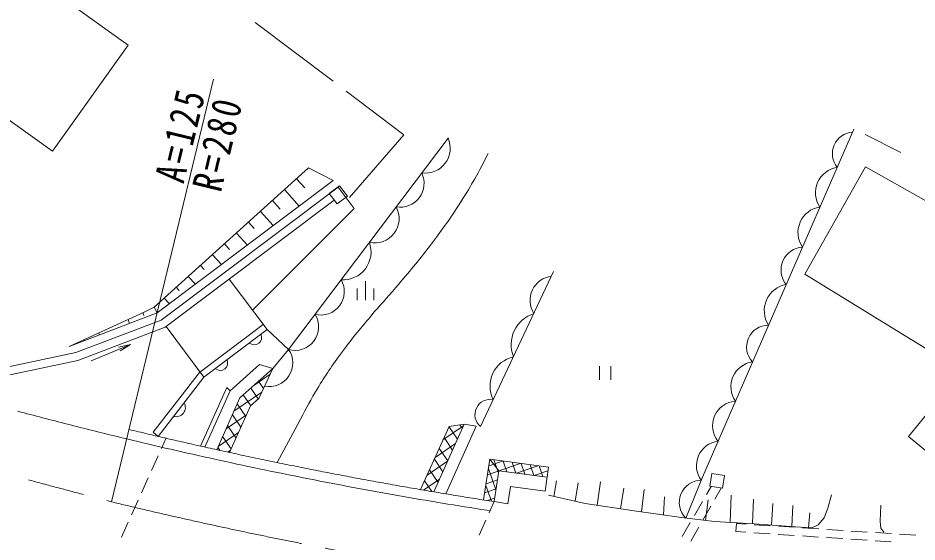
# Model space of a CAD drawing. Units: millimetres, scale not verified. Extents: x 40000 to 680000, y 20000 to 380000.
# Drawn here: x 137491 to 193007, y 276346 to 308710 of the extents above; entities that cross this region are included whole.
import ezdxf

# ---------------------------------------------------------------- set-up
doc = ezdxf.new("R2010")
doc.units = ezdxf.units.MM
doc.header["$LTSCALE"] = 1000
doc.linetypes.add('CHAIN', pattern=[18.5, 12, -1.5, 3.5, -1.5])
for name, color, linetype, lineweight in [('M-BGD', 7, 'Continuous', 13), ('M-BMK', 2, 'CHAIN', 13), ('M-STR-HTXT', 7, 'Continuous', 13), ('M-STR-STR1', 1, 'Continuous', 13)]:
    doc.layers.add(name, color=color, linetype=linetype, lineweight=lineweight)
doc.styles.add('ＭＳ ゴシック', font='')
doc.styles.get('ＭＳ ゴシック').set_extended_font_data('MS Gothic')

msp = doc.modelspace()

# ---------------------------------------------------------------- hatches: boundary and pattern name
at = {"layer": 'M-BGD'}
h = msp.add_hatch(dxfattribs=at)
h.set_pattern_fill('USER', color=256, style=0, pattern_type=2)
h.set_pattern_definition([(289.3483, (388804, -610149), (471.75912, 165.65426), [])])
h.paths.add_polyline_path([(166628, 281454), (166240, 278943), (166244, 278943), (166249, 278942), (166253, 278941), (166257, 278941), (166262, 278940), (166266, 278939), (166270, 278939), (166275, 278938), (166279, 278937), (166283, 278937), (166287, 278936), (166292, 278935), (166296, 278935), (166300, 278934), (166305, 278933), (166309, 278933), (166313, 278932), (166317, 278931), (166322, 278931), (166326, 278930), (166330, 278929), (166335, 278929), (166339, 278928), (166343, 278927), (166347, 278927), (166352, 278926), (166356, 278925), (166360, 278925), (166365, 278924), (166369, 278923), (166373, 278923), (166377, 278922), (166382, 278921), (166386, 278921), (166390, 278920), (166395, 278919), (166399, 278919), (166403, 278918), (166407, 278917), (166412, 278917), (166416, 278916), (166420, 278915), (166425, 278915), (166429, 278914), (166433, 278913), (166438, 278913), (166442, 278912), (166446, 278911), (166450, 278911), (166455, 278910), (166459, 278909), (166463, 278909), (166468, 278908), (166472, 278907), (166476, 278907), (166480, 278906), (166485, 278905), (166489, 278904), (166493, 278904), (166498, 278903), (166502, 278902), (166506, 278902), (166510, 278901), (166515, 278900), (166519, 278900), (166523, 278899), (166528, 278898), (166532, 278898), (166536, 278897), (166540, 278896), (166545, 278896), (166549, 278895), (166553, 278894), (166558, 278894), (166562, 278893), (166566, 278892), (166571, 278892), (166575, 278891), (166579, 278890), (166583, 278890), (166588, 278889), (166592, 278888), (166596, 278888), (166601, 278887), (166605, 278886), (166609, 278886), (166613, 278885), (166618, 278884), (166622, 278884), (166626, 278883), (166631, 278882), (166635, 278882), (166639, 278881), (166643, 278880), (166648, 278880), (166652, 278879), (166656, 278878), (166661, 278878), (166665, 278877), (166669, 278876), (166673, 278876), (166678, 278875), (166682, 278874), (166686, 278874), (166691, 278873), (166695, 278872), (166699, 278872), (166704, 278871), (166708, 278870), (166712, 278870), (166716, 278869), (166721, 278868), (166725, 278868), (166729, 278867), (166734, 278866), (166738, 278866), (166742, 278865), (166746, 278864), (166751, 278864), (166755, 278863), (166759, 278862), (166764, 278862), (166768, 278861), (166772, 278860), (166776, 278860), (166781, 278859), (166785, 278858), (166789, 278858), (166794, 278857), (166798, 278856), (166802, 278856), (166807, 278855), (166811, 278854), (166815, 278854), (166819, 278853), (166824, 278852), (166828, 278852), (166832, 278851), (166837, 278850), (166841, 278850), (166845, 278849), (166849, 278848), (166854, 278848), (166858, 278847), (166862, 278846), (166867, 278846), (166871, 278845), (166875, 278844), (166879, 278844), (166884, 278843), (166888, 278842), (166892, 278842), (167186, 280738), (170164, 280345), (170247, 280967)])
h = msp.add_hatch(dxfattribs=at)
h.set_pattern_fill('USER', color=256, style=0, pattern_type=2)
h.set_pattern_definition([(19.3483, (388804, -610149), (-165.65492, 471.761), [])])
h.paths.add_polyline_path([(166628, 281454), (166240, 278943), (166244, 278943), (166249, 278942), (166253, 278941), (166257, 278941), (166262, 278940), (166266, 278939), (166270, 278939), (166275, 278938), (166279, 278937), (166283, 278937), (166287, 278936), (166292, 278935), (166296, 278935), (166300, 278934), (166305, 278933), (166309, 278933), (166313, 278932), (166317, 278931), (166322, 278931), (166326, 278930), (166330, 278929), (166335, 278929), (166339, 278928), (166343, 278927), (166347, 278927), (166352, 278926), (166356, 278925), (166360, 278925), (166365, 278924), (166369, 278923), (166373, 278923), (166377, 278922), (166382, 278921), (166386, 278921), (166390, 278920), (166395, 278919), (166399, 278919), (166403, 278918), (166407, 278917), (166412, 278917), (166416, 278916), (166420, 278915), (166425, 278915), (166429, 278914), (166433, 278913), (166438, 278913), (166442, 278912), (166446, 278911), (166450, 278911), (166455, 278910), (166459, 278909), (166463, 278909), (166468, 278908), (166472, 278907), (166476, 278907), (166480, 278906), (166485, 278905), (166489, 278904), (166493, 278904), (166498, 278903), (166502, 278902), (166506, 278902), (166510, 278901), (166515, 278900), (166519, 278900), (166523, 278899), (166528, 278898), (166532, 278898), (166536, 278897), (166540, 278896), (166545, 278896), (166549, 278895), (166553, 278894), (166558, 278894), (166562, 278893), (166566, 278892), (166571, 278892), (166575, 278891), (166579, 278890), (166583, 278890), (166588, 278889), (166592, 278888), (166596, 278888), (166601, 278887), (166605, 278886), (166609, 278886), (166613, 278885), (166618, 278884), (166622, 278884), (166626, 278883), (166631, 278882), (166635, 278882), (166639, 278881), (166643, 278880), (166648, 278880), (166652, 278879), (166656, 278878), (166661, 278878), (166665, 278877), (166669, 278876), (166673, 278876), (166678, 278875), (166682, 278874), (166686, 278874), (166691, 278873), (166695, 278872), (166699, 278872), (166704, 278871), (166708, 278870), (166712, 278870), (166716, 278869), (166721, 278868), (166725, 278868), (166729, 278867), (166734, 278866), (166738, 278866), (166742, 278865), (166746, 278864), (166751, 278864), (166755, 278863), (166759, 278862), (166764, 278862), (166768, 278861), (166772, 278860), (166776, 278860), (166781, 278859), (166785, 278858), (166789, 278858), (166794, 278857), (166798, 278856), (166802, 278856), (166807, 278855), (166811, 278854), (166815, 278854), (166819, 278853), (166824, 278852), (166828, 278852), (166832, 278851), (166837, 278850), (166841, 278850), (166845, 278849), (166849, 278848), (166854, 278848), (166858, 278847), (166862, 278846), (166867, 278846), (166871, 278845), (166875, 278844), (166879, 278844), (166884, 278843), (166888, 278842), (166892, 278842), (167186, 280738), (170164, 280345), (170247, 280967)])

# ---------------------------------------------------------------- linework, layer by layer
for p, q in [((156949, 304799), (152136, 308428)), ((189807, 301512), (192008, 300412)), ((145891, 290845), (155440, 299445)), ((156955, 298671), (155440, 299445)), ((154697, 298776), (155198, 298220)), ((146086, 290491), (156955, 298671)), ((146331, 290049), (157253, 298268)), ((156712, 297861), (157352, 298342)), ((157253, 298268), (158246, 296950)), ((157352, 298342), (157833, 297703)), ((153954, 298107), (154864, 297097)), ((157193, 297222), (156712, 297861)), ((157833, 297703), (157193, 297222)), ((146575, 289607), (157013, 297461)), ((153211, 297438), (153684, 296912)), ((158246, 296950), (151980, 290655)), ((153259, 295889), (152468, 296768)), ((151725, 296099), (152078, 295706)), ((151655, 294682), (150982, 295430)), ((150239, 294761), (150544, 294421)), ((150051, 293475), (149496, 294091)), ((148978, 293172), (148752, 293422)), ((148009, 292753), (148447, 292268)), ((150529, 292582), (152874, 289466)), ((166054, 283471), (170561, 293043)), ((147266, 292084), (147442, 291889)), ((158950, 292464), (158950, 291284)), ((158443, 292003), (158443, 291284)), ((159457, 292003), (159457, 291284)), ((146842, 291060), (146523, 291414)), ((145283, 290551), (140646, 288425)), ((140646, 288425), (146086, 290491)), ((145202, 290513), (145270, 290332)), ((145283, 290551), (145891, 290845)), ((145891, 290845), (146086, 290491)), ((141055, 288046), (146331, 290049)), ((144290, 290096), (144386, 289845)), ((141196, 287565), (146575, 289607)), ((142468, 289261), (142516, 289135)), ((146632, 289649), (148977, 286533)), ((148693, 286820), (152634, 289786)), ((148977, 286533), (152874, 289466)), ((152874, 289466), (154199, 288236)), ((141569, 288812), (141557, 288843)), ((142008, 287538), (144447, 288553)), ((136696, 287121), (141055, 288046)), ((136700, 286610), (141196, 287565)), ((150597, 285681), (152408, 287302)), ((151196, 285242), (153223, 287055)), ((152367, 285216), (153223, 287055)), ((152408, 287302), (153223, 287055)), ((173409, 287202), (173409, 286361)), ((174101, 287202), (174101, 286361)), ((145829, 283125), (148693, 286820)), ((146139, 282872), (148977, 286533)), ((152112, 286062), (153063, 286711)), ((152650, 285825), (152346, 286271)), ((148763, 282270), (150386, 285879)), ((149036, 282210), (150597, 285681)), ((150386, 285879), (150597, 285681)), ((150830, 284429), (152546, 285601)), ((151861, 284764), (151406, 285430)), ((152331, 285184), (151876, 285851)), ((149760, 282049), (151196, 285242)), ((151559, 284099), (151030, 284873)), ((151856, 284759), (152367, 285216)), ((150559, 281874), (151856, 284759)), ((150339, 283336), (151605, 284201)), ((151259, 283431), (150730, 284205)), ((150958, 282763), (150429, 283537)), ((154758, 283588), (153500, 281253)), ((162357, 279582), (164112, 283486)), ((163171, 279443), (165048, 283617)), ((165003, 283516), (163736, 282651)), ((163912, 279319), (165789, 283494)), ((164632, 282692), (164092, 283483)), ((164112, 283486), (165048, 283617)), ((164933, 283360), (164783, 283580)), ((165048, 283617), (165789, 283494)), ((145829, 283125), (146139, 282872)), ((149848, 282243), (151114, 283109)), ((150658, 282094), (150129, 282869)), ((164332, 282024), (163803, 282798)), ((149962, 282005), (149828, 282200)), ((164511, 282423), (163245, 281558)), ((164031, 281356), (163502, 282130)), ((150450, 281898), (150622, 282016)), ((164020, 281330), (162754, 280465)), ((163731, 280688), (163202, 281462)), ((166628, 281454), (166240, 278943)), ((166628, 281454), (170247, 280967)), ((166628, 281454), (167186, 280738)), ((170247, 280967), (170049, 279491)), ((163431, 280020), (162902, 280794)), ((167186, 280738), (166892, 278842)), ((167186, 280738), (170164, 280345)), ((180208, 279794), (180336, 280584)), ((180336, 280584), (181126, 280456)), ((181126, 280456), (180998, 279666)), ((163528, 280237), (162527, 279553)), ((163054, 279463), (162601, 280126)), ((170577, 279158), (170747, 280132)), ((171888, 278866), (172093, 280001)), ((173248, 278618), (173455, 280058)), ((167909, 279773), (167744, 278710)), ((167909, 279773), (170049, 279491)), ((174696, 278402), (174894, 279675)), ((175987, 278212), (176156, 279591)), ((180286, 279782), (180003, 279286)), ((180998, 279666), (180208, 279794)), ((180919, 279679), (180531, 279001)), ((166892, 278842), (167744, 278710)), ((177344, 278018), (177408, 279133)), ((179754, 278852), (179258, 277984)), ((179954, 277683), (180111, 278947)), ((181477, 277562), (181521, 279234)), ((182851, 277482), (182907, 278989)), ((184029, 277395), (184102, 278732)), ((180283, 278568), (179786, 277700)), ((185280, 277301), (185335, 278604)), ((186306, 277242), (186378, 278145)), ((179009, 277550), (178513, 276682)), ((179538, 277266), (179041, 276398)), ((181853, 277489), (181821, 276990)), ((181853, 277489), (182451, 277449)), ((182950, 277417), (183948, 277352)), ((184447, 277319), (185445, 277254)), ((185944, 277221), (186942, 277156)), ((187441, 277123), (188439, 277058)), ((188938, 277025), (189935, 276960)), ((181821, 276990), (182434, 276949)), ((182933, 276917), (183931, 276852)), ((184430, 276819), (185428, 276754)), ((185927, 276721), (186925, 276656)), ((187424, 276623), (188422, 276558)), ((188921, 276526), (189919, 276460)), ((190434, 276928), (191432, 276862)), ((191931, 276830), (192929, 276765)), ((190417, 276428), (191415, 276362))]:
    msp.add_line(p, q, dxfattribs=at)
for points in [[(125728, 310441), (139620, 300491), (144299, 307025), (130407, 316975)], [(192476, 282867), (197061, 279082), (205473, 288314), (201277, 291726), (202420, 294053), (196006, 297734), (195333, 296416), (189816, 299507), (186076, 292883), (195797, 286919)]]:
    msp.add_lwpolyline(points, close=True, dxfattribs=at)
for points in [[(157971, 297633), (161322, 301502), (157748, 304197)], [(178722, 277827), (179752, 280357), (189098, 301851)], [(153223, 287055), (154199, 288236), (164047, 301297)], [(143802, 288150), (144447, 288553), (143706, 288380)], [(137479, 284425), (137671, 284374), (137863, 284323), (138055, 284272), (138247, 284221), (138439, 284171), (138631, 284120), (138823, 284070), (139015, 284020), (139207, 283970), (139399, 283920), (139591, 283870), (139783, 283820), (139975, 283771), (140168, 283721), (140360, 283672), (140552, 283623), (140744, 283574), (140936, 283525), (141129, 283476), (141321, 283428), (141513, 283379), (141706, 283331), (141898, 283283), (142090, 283234), (142283, 283186), (142475, 283139), (142668, 283091), (142860, 283043), (143053, 282996), (143245, 282949), (143438, 282902), (143630, 282855), (143823, 282808), (144016, 282761), (144208, 282714)], [(170248, 279231), (172520, 278726), (175534, 278277), (178464, 277857), (180511, 277618), (182943, 277476), (185481, 277286), (186514, 277231), (186896, 277406), (187270, 277840), (187496, 278437), (187726, 279259)], [(190778, 278621), (190722, 277630), (190772, 277207), (190959, 276964)]]:
    msp.add_lwpolyline(points, dxfattribs=at)
for centre, radius, start, end in [((189119, 300322), 1339, 94.5254, 218.4744), ((162642, 300665), 1541, 261.7388, 24.2262), ((188335, 297915), 1596, 99.5369, 213.4629), ((161093, 298496), 1476, 260.0926, 25.8724), ((159526, 296315), 1501, 256.9925, 28.9724), ((187252, 295458), 1596, 98.9773, 214.0225), ((157566, 294263), 1725, 265.988, 19.977), ((186033, 293147), 1421, 94.1941, 218.8057), ((170629, 291265), 1516, 97.4777, 212.0918), ((156185, 291816), 1455, 256.0284, 29.9366), ((185231, 290628), 1657, 100.601, 212.3988), ((154596, 289637), 1456, 254.1669, 31.798), ((169970, 288532), 2026, 107.9671, 201.6023), ((183832, 288390), 1349, 90.0451, 222.9547), ((152074, 288990), 465, 229.473, 24.4506), ((153001, 287404), 1459, 258.8326, 34.8124), ((149975, 287410), 465, 229.473, 24.4506), ((168494, 285979), 1853, 102.7351, 206.8344), ((183074, 285927), 1561, 98.459, 214.5408), ((147254, 284656), 573, 253.8545, 30.5893), ((166661, 284206), 953, 79.1441, 230.4254), ((181898, 283525), 1520, 94.142, 218.8578), ((180906, 281063), 1520, 97.2255, 215.9831), ((179707, 278791), 1379, 91.3122, 224.3899)]:
    msp.add_arc(centre, radius, start, end, dxfattribs=at)
msp.add_open_spline([(154758, 283588), (155255, 284566), (155403, 284842), (155863, 285620), (156419, 286558), (156764, 287065), (157405, 287947), (158097, 288899), (158533, 289397), (159284, 290302), (159869, 291007), (160236, 291368), (160826, 292069), (161673, 293075), (162166, 293625), (162957, 294677), (163663, 295615), (164056, 296145), (164696, 297130), (165483, 298342), (165711, 298796), (166532, 300341)], degree=3, knots=[0, 0, 0, 0, 1, 1, 1, 2, 2, 2, 3, 3, 3, 4, 4, 4, 5, 5, 5, 6, 6, 6, 7, 7, 7, 7], dxfattribs=at)
at = {"layer": 'M-BMK'}
for centre, radius, start, end in [((285705, 827327), 566693, 249.80105, 255.44288), ((211402, 561070), 290351, 256.42872, 278.50707)]:
    msp.add_arc(centre, radius, start, end, dxfattribs=at)
at = {"layer": 'M-STR-HTXT'}
msp.add_line((143270, 278826), (149574, 304940), dxfattribs=at)
at = {"layer": 'M-STR-STR1'}
for p, q in [((146351, 282124), (146642, 282772)), ((145736, 280756), (146146, 281668)), ((145120, 279388), (145531, 280300)), ((144505, 278020), (144915, 278932)), ((166892, 278842), (166578, 278143)), ((166373, 277687), (165963, 276775)), ((143890, 276652), (144300, 277564))]:
    msp.add_line(p, q, dxfattribs=at)
for points in [[(144350, 283297), (144497, 283262), (144644, 283227), (144791, 283191), (144939, 283156), (145086, 283121), (145233, 283086), (145380, 283051), (145527, 283016), (145674, 282981), (145821, 282947), (145969, 282912), (146116, 282877), (146263, 282843), (146410, 282808), (146557, 282774), (146705, 282740), (146852, 282706), (146999, 282672), (147147, 282638), (147294, 282604), (147441, 282570), (147589, 282536), (147736, 282503), (147884, 282469), (148031, 282435), (148179, 282402), (148326, 282369), (148474, 282335), (148621, 282302), (148769, 282269), (148916, 282236), (149064, 282203), (149212, 282170), (149359, 282138), (149507, 282105), (149654, 282072), (149802, 282040), (149950, 282007), (150098, 281975), (150245, 281943), (150393, 281910), (150541, 281878), (150689, 281846), (150836, 281814), (150984, 281782), (151132, 281751), (151280, 281719), (151428, 281687), (151576, 281656), (151723, 281624), (151871, 281593), (152019, 281562), (152167, 281530), (152315, 281499), (152463, 281468), (152611, 281437), (152759, 281406), (152907, 281375), (153055, 281345), (153203, 281314), (153352, 281283), (153500, 281253), (153648, 281222), (153796, 281192), (153944, 281162), (154092, 281132), (154240, 281102), (154389, 281072), (154537, 281042), (154685, 281012), (154833, 280982), (154982, 280952), (155130, 280923), (155278, 280893), (155427, 280864), (155575, 280834), (155723, 280805), (155872, 280776), (156020, 280747), (156168, 280718), (156317, 280689), (156465, 280660), (156614, 280631), (156762, 280602), (156911, 280574), (157059, 280545), (157208, 280517), (157356, 280488), (157505, 280460), (157653, 280432), (157802, 280404), (157950, 280376), (158099, 280348), (158248, 280320), (158396, 280292), (158545, 280264), (158694, 280237), (158842, 280209), (158991, 280182), (159140, 280154), (159288, 280127), (159437, 280100), (159586, 280072), (159735, 280045), (159883, 280018), (160032, 279991), (160181, 279965), (160330, 279938), (160479, 279911), (160628, 279885), (160776, 279858), (160925, 279832), (161074, 279805), (161223, 279779), (161372, 279753), (161521, 279727), (161670, 279701), (161819, 279675), (161968, 279649), (162117, 279623), (162266, 279598), (162415, 279572), (162564, 279546), (162713, 279521), (162862, 279496), (163011, 279470), (163160, 279445), (163310, 279420), (163459, 279395), (163608, 279370), (163757, 279345), (163906, 279320), (164055, 279296), (164205, 279271), (164354, 279246), (164503, 279222), (164652, 279198), (164801, 279173), (164951, 279149), (165100, 279125), (165249, 279101), (165399, 279077), (165548, 279053), (165697, 279029), (165847, 279006), (165996, 278982), (166145, 278958), (166295, 278935), (166444, 278912), (166593, 278888), (166743, 278865), (166892, 278842)], [(144210, 282714), (144549, 282632), (144888, 282551), (145227, 282470), (145567, 282390), (145906, 282310), (146246, 282231), (146586, 282152), (146925, 282073), (147265, 281995), (147605, 281917), (147945, 281840), (148286, 281763), (148626, 281686), (148966, 281610), (149307, 281535), (149647, 281459), (149988, 281385), (150329, 281310), (150670, 281236), (151011, 281163), (151352, 281090), (151693, 281017), (152034, 280945), (152375, 280873), (152717, 280802), (153058, 280731), (153400, 280661), (153742, 280591), (154083, 280521), (154425, 280452), (154767, 280383), (155109, 280315), (155451, 280247), (155794, 280180), (156136, 280113), (156478, 280046), (156821, 279980), (157163, 279914), (157506, 279849), (157849, 279784), (158192, 279720), (158534, 279656), (158877, 279592), (159220, 279529), (159564, 279467), (159907, 279404), (160250, 279343), (160593, 279281), (160937, 279220), (161280, 279160), (161624, 279100), (161968, 279040), (162311, 278981), (162655, 278922), (162999, 278864), (163343, 278806), (163687, 278749), (164031, 278692), (164375, 278635), (164719, 278579), (165064, 278523), (165408, 278468), (165753, 278413), (166097, 278359), (166442, 278305), (166637, 278274)]]:
    msp.add_lwpolyline(points, dxfattribs=at)

# ---------------------------------------------------------------- texts
at = {"layer": 'M-STR-HTXT', "char_height": 1833, "rotation": 76.428, "style": 'ＭＳ ゴシック'}
for s, insert, attachment_point in [('\\T1.18;\\W0.8;A=125', (147743, 298423), 7), ('\\T1.18;\\W0.8;R=280', (148229, 298306), 1)]:
    msp.add_mtext(s, dxfattribs=dict(at, insert=insert, attachment_point=attachment_point))

doc.saveas('drawing.dxf')
